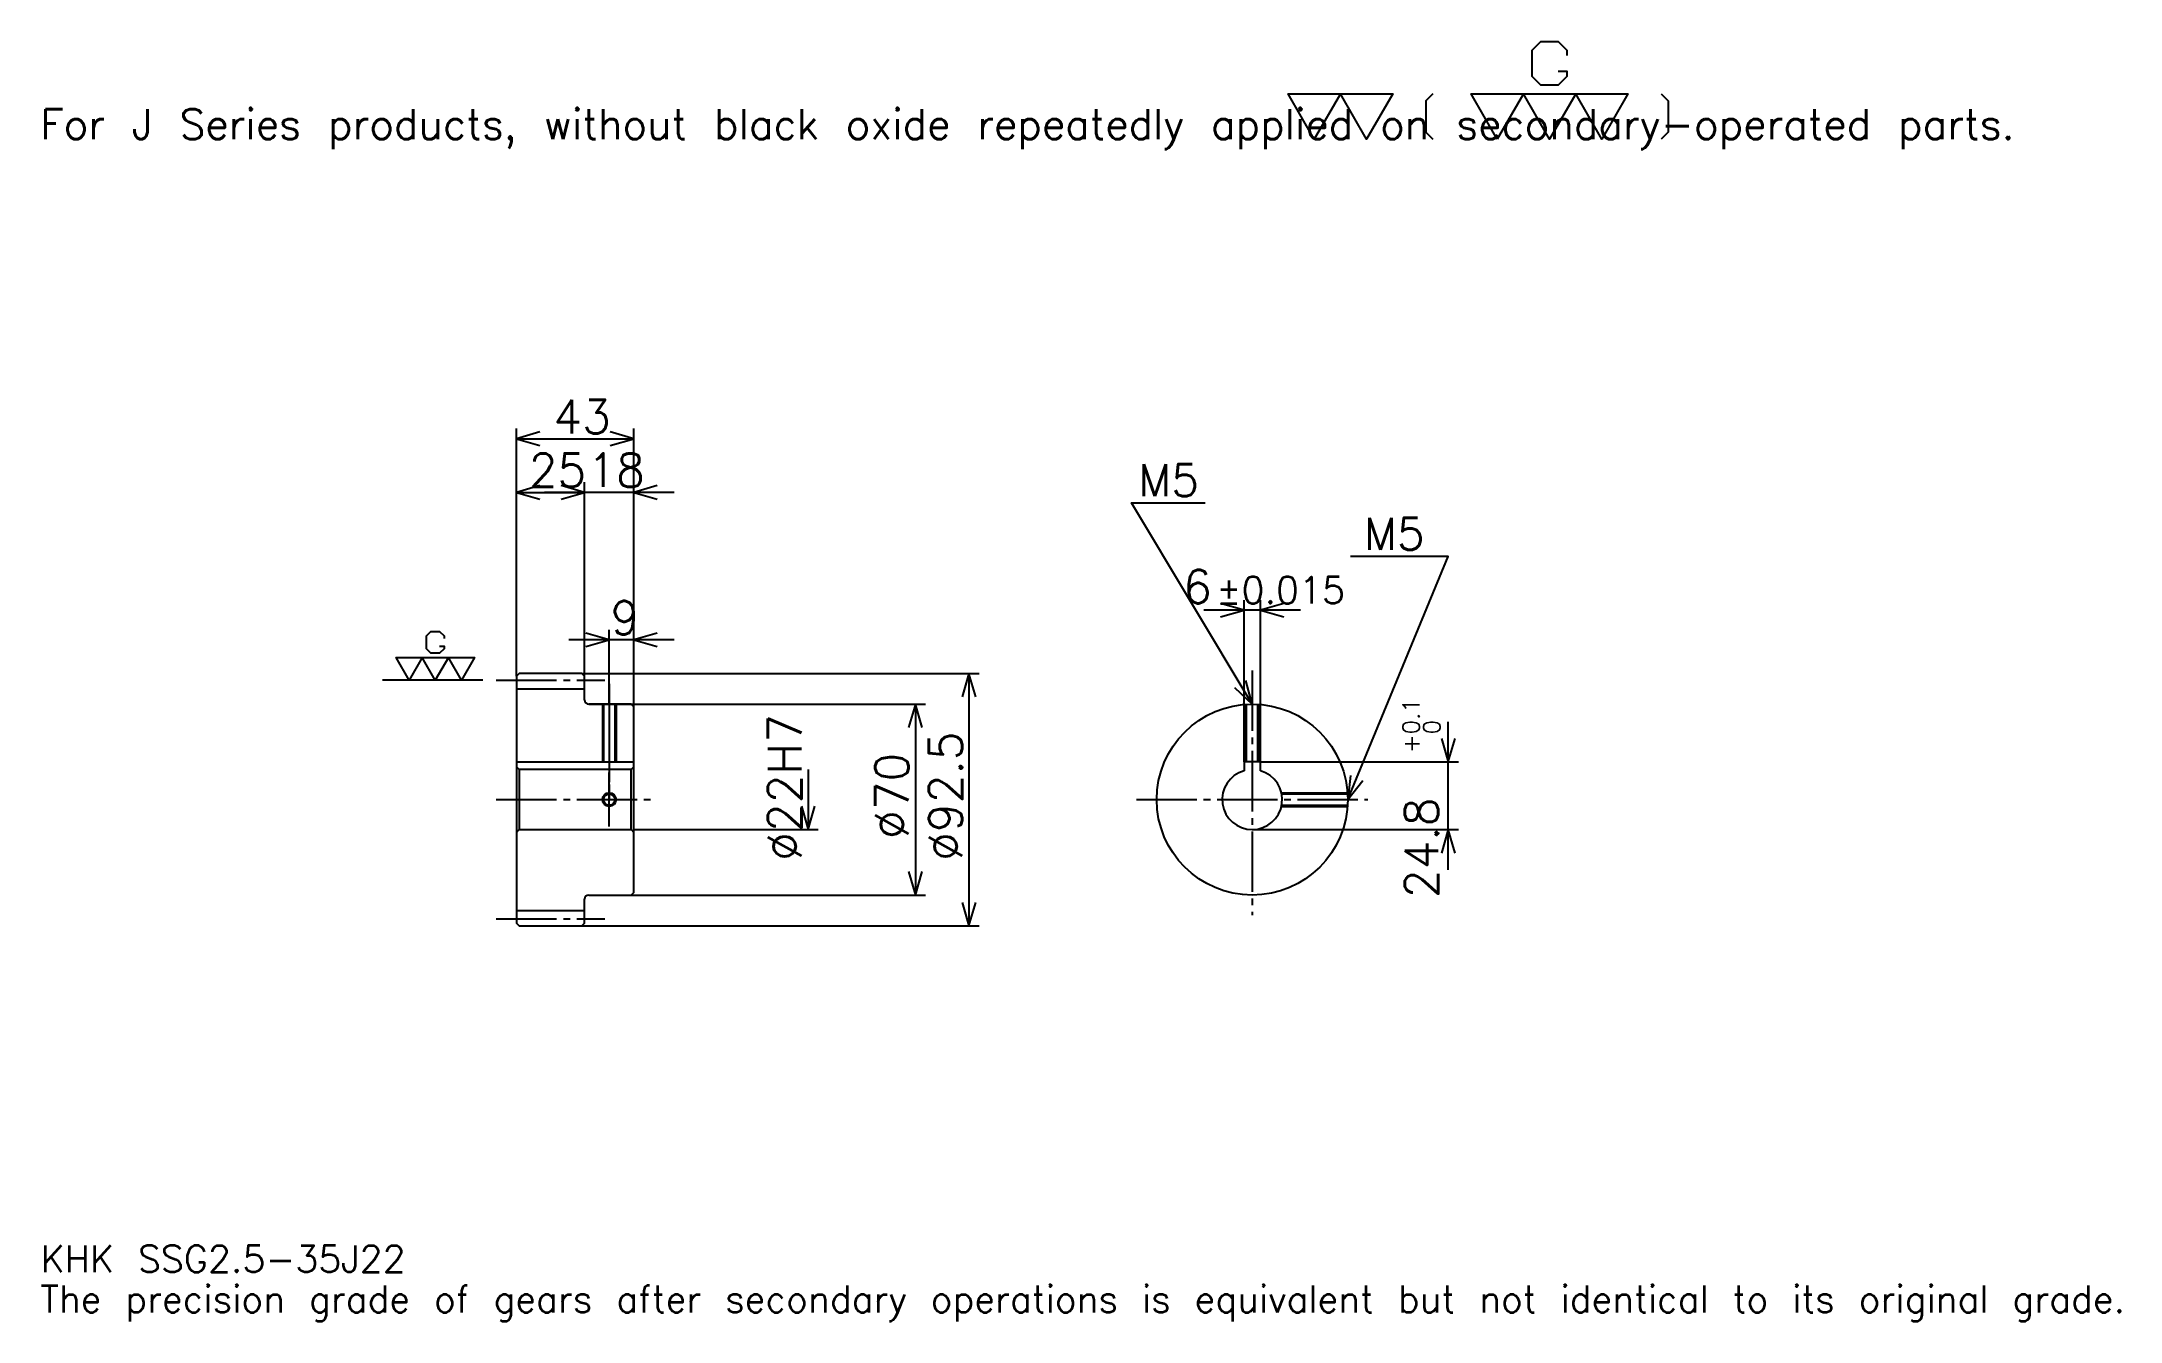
# Model space of a CAD drawing. Extents: x 25 to 787, y 9 to 478.
import ezdxf

# ---------------------------------------------------------------- set-up
doc = ezdxf.new("R2010")
doc.units = 0
doc.linetypes.add('DASHDOT', pattern=[29.478262, 22.108696, -2.456522, 2.456522, -2.456522])
doc.layers.get('0').update_dxf_attribs({"linetype": 'CONTINUOUS'})
doc.layers.add('DASHDOT', color=6, linetype='DASHDOT')
doc.styles.add('KANJI', font='TXT', dxfattribs={"bigfont": 'BIGFONT'})

msp = doc.modelspace()

# ---------------------------------------------------------------- linework, layer by layer
at = {"color": 5}
for p, q in [((198.978271, 246.456512), (198.978271, 336.119568)), ((241.978271, 246.456512), (241.978271, 336.119568)), ((198.978271, 332.434784), (241.978271, 332.434784)), ((198.978271, 312.782593), (223.978271, 312.782593)), ((256.717407, 312.782593), (209.239136, 312.782593)), ((223.978271, 246.456512), (223.978271, 316.467377)), ((486.326111, 269.597809), (450.847839, 269.597809)), ((465.586975, 214.006516), (465.586975, 273.282593)), ((471.586975, 214.006516), (471.586975, 273.282593)), ((232.978271, 246.456512), (232.978271, 262.423889)), ((256.717407, 258.739136), (218.239136, 258.739136)), ((198.978271, 245.456512), (198.978271, 246.456512)), ((222.978271, 246.456512), (241.978271, 246.456512)), ((223.978271, 245.456512), (223.978271, 246.456512)), ((232.978271, 235.206512), (232.978271, 246.456512)), ((232.978271, 235.206512), (232.978271, 246.456512)), ((241.978271, 246.456512), (368.489136, 246.456512)), ((241.978271, 234.206512), (241.978271, 246.456512)), ((364.804352, 246.456512), (364.804352, 153.956512)), ((225.478271, 235.206512), (241.978271, 235.206512)), ((241.978271, 235.206512), (348.836975, 235.206512)), ((345.152191, 235.206512), (345.152191, 165.206512)), ((540.434814, 174.467377), (540.434814, 228.745636)), ((471.586975, 214.006516), (544.119629, 214.006516)), ((305.847839, 211.206512), (305.847839, 189.206512)), ((241.978271, 189.206512), (309.532623, 189.206512)), ((468.586975, 189.206512), (544.119629, 189.206512)), ((225.478271, 165.206512), (241.978271, 165.206512)), ((241.978271, 165.206512), (348.836975, 165.206512)), ((222.978271, 153.956512), (241.978271, 153.956512)), ((241.978271, 153.956512), (368.489136, 153.956512))]:
    msp.add_line(p, q, dxfattribs=at)
at = {"color": 7}
msp.add_line((186.695663, 243.956512), (149.847839, 243.956512), dxfattribs=at)
at = {"color": 4}
for p, q in [((198.978271, 240.831512), (223.978271, 240.831512)), ((198.978271, 214.006516), (241.978271, 214.006516)), ((199.978271, 211.206512), (199.978271, 189.206512)), ((240.978271, 211.206512), (241.978271, 212.206512)), ((240.978271, 189.206512), (241.978271, 188.206512)), ((198.978271, 159.581512), (223.978271, 159.581512))]:
    msp.add_line(p, q, dxfattribs=at)
at = {"color": 7}
for points in [[(580.721741, 467.083038), (583.915222, 467.083038), (583.915222, 465.166962), (580.721741, 461.97348), (574.334778, 461.97348), (571.141296, 465.166962), (571.141296, 474.747406), (574.334778, 477.940887), (580.721741, 477.940887), (583.915222, 474.747406), (583.915222, 472.831299)], [(491.304352, 442.17392), (481.723907, 458.779999), (520.045654, 458.779999), (510.46521, 442.17392), (500.884796, 458.779999), (491.304352, 442.17392)], [(534.735657, 458.779999), (532.180847, 456.22522), (532.180847, 444.728699), (534.735657, 442.17392)], [(558.367371, 442.17392), (548.786987, 458.779999), (606.269592, 458.779999), (596.689148, 442.17392), (587.108704, 458.779999), (577.528259, 442.17392), (567.947815, 458.779999), (558.367371, 442.17392)], [(618.404785, 458.779999), (620.959595, 456.22522), (620.959595, 444.728699), (618.404785, 442.17392)], [(170.851105, 256.411072), (172.447845, 256.411072), (172.447845, 255.453033), (170.851105, 253.856293), (167.657623, 253.856293), (166.060883, 255.453033), (166.060883, 260.243256), (167.657623, 261.839996), (170.851105, 261.839996), (172.447845, 260.243256), (172.447845, 259.285217)], [(159.67392, 243.956512), (154.883698, 252.259552), (183.625015, 252.259552), (178.834793, 243.956512), (174.044571, 252.259552), (169.254364, 243.956512), (164.464142, 252.259552), (159.67392, 243.956512)]]:
    msp.add_lwpolyline(points, dxfattribs=at)
at = {"color": 5}
for points in [[(207.576096, 334.891296), (198.978271, 332.434784), (207.576096, 329.978271)], [(233.380447, 329.978271), (241.978271, 332.434784), (233.380447, 334.891296)], [(207.576096, 315.239136), (198.978271, 312.782593), (207.576096, 310.32608)], [(215.380447, 310.32608), (223.978271, 312.782593), (215.380447, 315.239136)], [(215.380447, 310.32608), (223.978271, 312.782593), (215.380447, 315.239136)], [(250.576096, 315.239136), (241.978271, 312.782593), (250.576096, 310.32608)], [(468.586975, 235.206512), (424.369568, 308.902161), (451.391296, 308.902161)], [(503.586975, 200.206512), (540.434814, 289.25), (504.56955, 289.25)], [(456.989136, 267.141296), (465.586975, 269.597809), (456.989136, 272.054321)], [(480.184814, 272.054321), (471.586975, 269.597809), (480.184814, 267.141296)], [(224.380447, 256.282593), (232.978271, 258.739136), (224.380447, 261.195648)], [(250.576096, 261.195648), (241.978271, 258.739136), (250.576096, 256.282593)], [(367.260864, 237.858688), (364.804352, 246.456512), (362.347839, 237.858688)], [(462.056976, 241.315216), (468.586975, 235.206512), (466.269867, 243.842957)], [(347.608704, 226.608688), (345.152191, 235.206512), (342.695679, 226.608688)], [(537.978271, 222.60434), (540.434814, 214.006516), (542.891357, 222.60434)], [(504.604706, 209.090286), (503.586975, 200.206512), (509.144379, 207.21167)], [(303.391327, 197.804337), (305.847839, 189.206512), (308.304352, 197.804337)], [(542.891357, 180.608688), (540.434814, 189.206512), (537.978271, 180.608688)], [(342.695679, 173.804337), (345.152191, 165.206512), (347.608704, 173.804337)], [(362.347839, 162.554337), (364.804352, 153.956512), (367.260864, 162.554337)]]:
    msp.add_lwpolyline(points, dxfattribs=at)
at = {"color": 4}
for points in [[(223.978271, 236.706512), (223.978271, 245.456512), (222.978271, 246.456512), (199.978271, 246.456512), (198.978271, 245.456512), (198.978271, 188.206512)], [(225.478271, 165.206512), (240.978271, 165.206512), (241.978271, 166.206512), (241.978271, 234.206512), (240.978271, 235.206512), (225.478271, 235.206512)], [(230.478271, 235.206512), (230.478271, 214.006516)], [(230.913269, 235.206512), (230.913269, 214.006516)], [(235.043274, 235.206512), (235.043274, 214.006516)], [(235.478271, 235.206512), (235.478271, 214.006516)], [(466.086975, 214.006516), (466.086975, 235.117111)], [(466.521973, 214.006516), (466.521973, 235.145538)], [(470.651978, 214.006516), (470.651978, 235.145538)], [(471.086975, 214.006516), (471.086975, 235.117111)], [(471.586975, 210.78952), (471.586975, 214.006516), (465.586975, 214.006516), (465.586975, 210.78952)], [(198.978271, 188.206512), (199.978271, 189.206512), (240.978271, 189.206512), (240.978271, 211.206512), (199.978271, 211.206512), (198.978271, 212.206512)], [(479.299133, 202.706512), (503.497559, 202.706512)], [(479.391418, 202.271515), (503.526001, 202.271515)], [(479.391418, 198.14151), (503.526001, 198.14151)], [(479.299133, 197.706512), (503.497559, 197.706512)], [(198.978271, 188.206512), (198.978271, 154.956512), (199.978271, 153.956512), (222.978271, 153.956512), (223.978271, 154.956512), (223.978271, 163.706512)]]:
    msp.add_lwpolyline(points, dxfattribs=at)
for centre, radius in [((468.586975, 200.206512), 35), ((232.978271, 200.206512), 2.065)]:
    msp.add_circle(centre, radius, dxfattribs=at)
at = {"color": 7}
msp.add_circle((232.978271, 200.206512), 2.5, dxfattribs=at)
at = {"color": 4}
for centre, radius, start, end in [((225.478271, 236.706512), 1.5, 180, 270), ((468.586975, 200.206512), 11, 105.826620886, 74.173379114), ((225.478271, 163.706512), 1.5, 90, 180)]:
    msp.add_arc(centre, radius, start, end, dxfattribs=at)
at = {"layer": 'DASHDOT', "color": 7}
for p, q in [((191.608704, 243.956512), (231.347839, 243.956512)), ((468.586975, 247.48912), (468.586975, 157.836945)), ((232.978271, 235.206512), (232.978271, 200.206512)), ((191.608704, 200.206512), (249.347839, 200.206512)), ((426.217407, 200.206512), (510.956543, 200.206512)), ((191.608704, 156.456512), (231.347839, 156.456512))]:
    msp.add_line(p, q, dxfattribs=at)
for points in [[(232.978271, 242.57608), (232.978271, 206.636948)], [(232.978271, 190.336945), (232.978271, 210.07608)], [(223.108704, 200.206512), (242.847839, 200.206512)]]:
    msp.add_lwpolyline(points, dxfattribs=at)

# ---------------------------------------------------------------- texts
at = {"color": 7, "style": 'KANJI'}
for s, height, p in [('For J Series products, without black oxide repeatedly applied on secondary-operated parts.', 11.054348, (24.565218, 442.17392)), ('43', 12.282609, (212.494568, 334.399994)), ('25', 12.282609, (203.494583, 314.747803)), ('18', 12.282609, (224.994568, 314.747803)), ('M5', 11.791305, (426.826111, 311.358704)), ('M5', 11.791305, (509.482605, 291.706512)), ('6', 12.282609, (443.233246, 272.054321)), ('%%p0.015', 9.826087, (455.39151, 272.054321)), ('9', 12.282609, (233.48642, 260.704346)), ('KHK SSG2.5-35J22', 9.826087, (24.565218, 27.02174)), ('The precision grade of gears after secondary operations is equivalent but not identical to its original grade.', 9.826087, (24.565218, 12.282609))]:
    msp.add_text(s, height=height, dxfattribs=at).set_placement(p)
for s, height, p in [('%%c22H7', 12.282609, (303.391327, 177.790756)), ('0.1', 6.141304, (529.871765, 224.146652)), ('0', 6.141304, (537.487, 224.146652)), ('%%c92.5', 12.282609, (362.347839, 177.790741)), ('+', 6.141304, (529.871765, 217.268387)), ('%%c70', 12.282609, (342.695679, 185.774445)), ('24.8', 12.282609, (536.75, 164.104401))]:
    msp.add_text(s, height=height, rotation=90, dxfattribs=at).set_placement(p)

doc.saveas('drawing.dxf')
